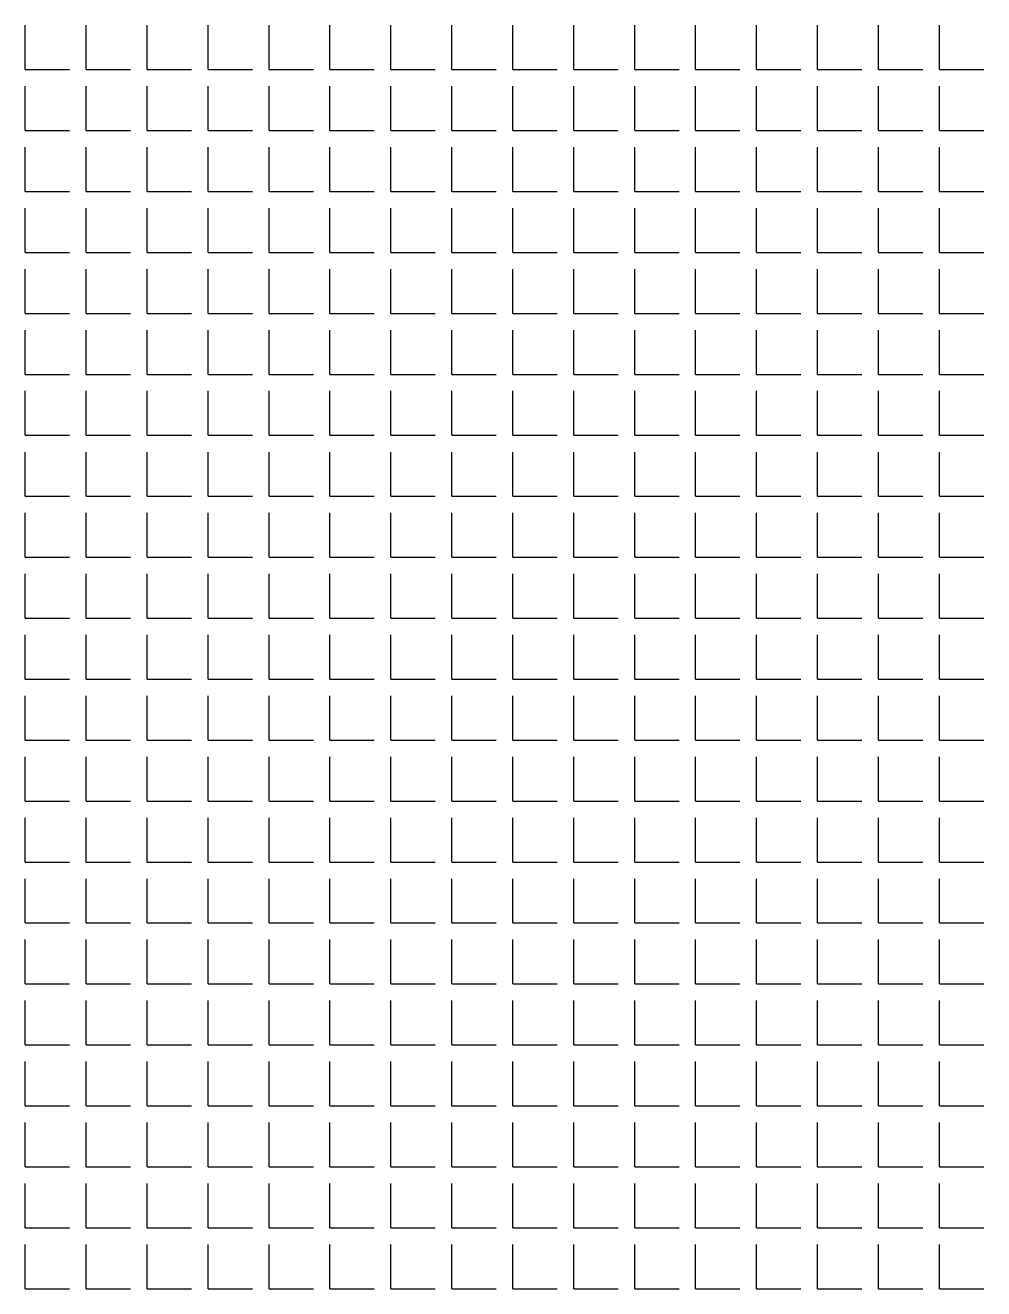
# Model space of a CAD drawing. Header units: millimetres. Extents: x -2063041 to -1932644, y 197605868 to 197643080.
# Drawn here: x -2047647.2 to -2047565.2, y 197627154.7 to 197627262.8 of the extents above; entities that cross this region are included whole.
import ezdxf

# ---------------------------------------------------------------- set-up
doc = ezdxf.new("R2010")
doc.units = ezdxf.units.MM
doc.layers.add('СКУД', color=7, linetype='Continuous')

msp = doc.modelspace()

# ---------------------------------------------------------------- linework, layer by layer
at = {"layer": 'СКУД', "color": 18, "true_color": 0x000000}
for p, q in [((-2047647.18, 197627258.99), (-2047647.18, 197627262.78)), ((-2047641.97, 197627258.99), (-2047641.97, 197627262.78)), ((-2047636.76, 197627258.99), (-2047636.76, 197627262.78)), ((-2047631.54, 197627258.99), (-2047631.54, 197627262.78)), ((-2047626.33, 197627258.99), (-2047626.33, 197627262.78)), ((-2047621.12, 197627258.99), (-2047621.12, 197627262.78)), ((-2047615.9, 197627258.99), (-2047615.9, 197627262.78)), ((-2047610.69, 197627258.99), (-2047610.69, 197627262.78)), ((-2047605.48, 197627258.99), (-2047605.48, 197627262.78)), ((-2047600.26, 197627258.99), (-2047600.26, 197627262.78)), ((-2047595.05, 197627258.99), (-2047595.05, 197627262.78)), ((-2047589.84, 197627258.99), (-2047589.84, 197627262.78)), ((-2047584.62, 197627258.99), (-2047584.62, 197627262.78)), ((-2047579.41, 197627258.99), (-2047579.41, 197627262.78)), ((-2047574.2, 197627258.99), (-2047574.2, 197627262.78)), ((-2047568.98, 197627258.99), (-2047568.98, 197627262.78)), ((-2047647.18, 197627258.99), (-2047643.39, 197627258.99)), ((-2047641.97, 197627258.99), (-2047638.18, 197627258.99)), ((-2047636.76, 197627258.99), (-2047632.97, 197627258.99)), ((-2047631.54, 197627258.99), (-2047627.75, 197627258.99)), ((-2047626.33, 197627258.99), (-2047622.54, 197627258.99)), ((-2047621.12, 197627258.99), (-2047617.33, 197627258.99)), ((-2047615.9, 197627258.99), (-2047612.11, 197627258.99)), ((-2047610.69, 197627258.99), (-2047606.9, 197627258.99)), ((-2047605.48, 197627258.99), (-2047601.69, 197627258.99)), ((-2047600.26, 197627258.99), (-2047596.47, 197627258.99)), ((-2047595.05, 197627258.99), (-2047591.26, 197627258.99)), ((-2047589.84, 197627258.99), (-2047586.05, 197627258.99)), ((-2047584.62, 197627258.99), (-2047580.83, 197627258.99)), ((-2047579.41, 197627258.99), (-2047575.62, 197627258.99)), ((-2047574.2, 197627258.99), (-2047570.41, 197627258.99)), ((-2047568.98, 197627258.99), (-2047565.19, 197627258.99)), ((-2047647.18, 197627253.77), (-2047647.18, 197627257.56)), ((-2047641.97, 197627253.77), (-2047641.97, 197627257.56)), ((-2047636.76, 197627253.77), (-2047636.76, 197627257.56)), ((-2047631.54, 197627253.77), (-2047631.54, 197627257.56)), ((-2047626.33, 197627253.77), (-2047626.33, 197627257.56)), ((-2047621.12, 197627253.77), (-2047621.12, 197627257.56)), ((-2047615.9, 197627253.77), (-2047615.9, 197627257.56)), ((-2047610.69, 197627253.77), (-2047610.69, 197627257.56)), ((-2047605.48, 197627253.77), (-2047605.48, 197627257.56)), ((-2047600.26, 197627253.77), (-2047600.26, 197627257.56)), ((-2047595.05, 197627253.77), (-2047595.05, 197627257.56)), ((-2047589.84, 197627253.77), (-2047589.84, 197627257.56)), ((-2047584.62, 197627253.77), (-2047584.62, 197627257.56)), ((-2047579.41, 197627253.77), (-2047579.41, 197627257.56)), ((-2047574.2, 197627253.77), (-2047574.2, 197627257.56)), ((-2047568.98, 197627253.77), (-2047568.98, 197627257.56)), ((-2047647.18, 197627253.77), (-2047643.39, 197627253.77)), ((-2047641.97, 197627253.77), (-2047638.18, 197627253.77)), ((-2047636.76, 197627253.77), (-2047632.97, 197627253.77)), ((-2047631.54, 197627253.77), (-2047627.75, 197627253.77)), ((-2047626.33, 197627253.77), (-2047622.54, 197627253.77)), ((-2047621.12, 197627253.77), (-2047617.33, 197627253.77)), ((-2047615.9, 197627253.77), (-2047612.11, 197627253.77)), ((-2047610.69, 197627253.77), (-2047606.9, 197627253.77)), ((-2047605.48, 197627253.77), (-2047601.69, 197627253.77)), ((-2047600.26, 197627253.77), (-2047596.47, 197627253.77)), ((-2047595.05, 197627253.77), (-2047591.26, 197627253.77)), ((-2047589.84, 197627253.77), (-2047586.05, 197627253.77)), ((-2047584.62, 197627253.77), (-2047580.83, 197627253.77)), ((-2047579.41, 197627253.77), (-2047575.62, 197627253.77)), ((-2047574.2, 197627253.77), (-2047570.41, 197627253.77)), ((-2047568.98, 197627253.77), (-2047565.19, 197627253.77)), ((-2047647.18, 197627248.56), (-2047647.18, 197627252.35)), ((-2047641.97, 197627248.56), (-2047641.97, 197627252.35)), ((-2047636.76, 197627248.56), (-2047636.76, 197627252.35)), ((-2047631.54, 197627248.56), (-2047631.54, 197627252.35)), ((-2047626.33, 197627248.56), (-2047626.33, 197627252.35)), ((-2047621.12, 197627248.56), (-2047621.12, 197627252.35)), ((-2047615.9, 197627248.56), (-2047615.9, 197627252.35)), ((-2047610.69, 197627248.56), (-2047610.69, 197627252.35)), ((-2047605.48, 197627248.56), (-2047605.48, 197627252.35)), ((-2047600.26, 197627248.56), (-2047600.26, 197627252.35)), ((-2047595.05, 197627248.56), (-2047595.05, 197627252.35)), ((-2047589.84, 197627248.56), (-2047589.84, 197627252.35)), ((-2047584.62, 197627248.56), (-2047584.62, 197627252.35)), ((-2047579.41, 197627248.56), (-2047579.41, 197627252.35)), ((-2047574.2, 197627248.56), (-2047574.2, 197627252.35)), ((-2047568.98, 197627248.56), (-2047568.98, 197627252.35)), ((-2047647.18, 197627248.56), (-2047643.39, 197627248.56)), ((-2047641.97, 197627248.56), (-2047638.18, 197627248.56)), ((-2047636.76, 197627248.56), (-2047632.97, 197627248.56)), ((-2047631.54, 197627248.56), (-2047627.75, 197627248.56)), ((-2047626.33, 197627248.56), (-2047622.54, 197627248.56)), ((-2047621.12, 197627248.56), (-2047617.33, 197627248.56)), ((-2047615.9, 197627248.56), (-2047612.11, 197627248.56)), ((-2047610.69, 197627248.56), (-2047606.9, 197627248.56)), ((-2047605.48, 197627248.56), (-2047601.69, 197627248.56)), ((-2047600.26, 197627248.56), (-2047596.47, 197627248.56)), ((-2047595.05, 197627248.56), (-2047591.26, 197627248.56)), ((-2047589.84, 197627248.56), (-2047586.05, 197627248.56)), ((-2047584.62, 197627248.56), (-2047580.83, 197627248.56)), ((-2047579.41, 197627248.56), (-2047575.62, 197627248.56)), ((-2047574.2, 197627248.56), (-2047570.41, 197627248.56)), ((-2047568.98, 197627248.56), (-2047565.19, 197627248.56)), ((-2047647.18, 197627243.35), (-2047647.18, 197627247.14)), ((-2047641.97, 197627243.35), (-2047641.97, 197627247.14)), ((-2047636.76, 197627243.35), (-2047636.76, 197627247.14)), ((-2047631.54, 197627243.35), (-2047631.54, 197627247.14)), ((-2047626.33, 197627243.35), (-2047626.33, 197627247.14)), ((-2047621.12, 197627243.35), (-2047621.12, 197627247.14)), ((-2047615.9, 197627243.35), (-2047615.9, 197627247.14)), ((-2047610.69, 197627243.35), (-2047610.69, 197627247.14)), ((-2047605.48, 197627243.35), (-2047605.48, 197627247.14)), ((-2047600.26, 197627243.35), (-2047600.26, 197627247.14)), ((-2047595.05, 197627243.35), (-2047595.05, 197627247.14)), ((-2047589.84, 197627243.35), (-2047589.84, 197627247.14)), ((-2047584.62, 197627243.35), (-2047584.62, 197627247.14)), ((-2047579.41, 197627243.35), (-2047579.41, 197627247.14)), ((-2047574.2, 197627243.35), (-2047574.2, 197627247.14)), ((-2047568.98, 197627243.35), (-2047568.98, 197627247.14)), ((-2047647.18, 197627243.35), (-2047643.39, 197627243.35)), ((-2047641.97, 197627243.35), (-2047638.18, 197627243.35)), ((-2047636.76, 197627243.35), (-2047632.97, 197627243.35)), ((-2047631.54, 197627243.35), (-2047627.75, 197627243.35)), ((-2047626.33, 197627243.35), (-2047622.54, 197627243.35)), ((-2047621.12, 197627243.35), (-2047617.33, 197627243.35)), ((-2047615.9, 197627243.35), (-2047612.11, 197627243.35)), ((-2047610.69, 197627243.35), (-2047606.9, 197627243.35)), ((-2047605.48, 197627243.35), (-2047601.69, 197627243.35)), ((-2047600.26, 197627243.35), (-2047596.47, 197627243.35)), ((-2047595.05, 197627243.35), (-2047591.26, 197627243.35)), ((-2047589.84, 197627243.35), (-2047586.05, 197627243.35)), ((-2047584.62, 197627243.35), (-2047580.83, 197627243.35)), ((-2047579.41, 197627243.35), (-2047575.62, 197627243.35)), ((-2047574.2, 197627243.35), (-2047570.41, 197627243.35)), ((-2047568.98, 197627243.35), (-2047565.19, 197627243.35)), ((-2047647.18, 197627238.13), (-2047647.18, 197627241.92)), ((-2047641.97, 197627238.13), (-2047641.97, 197627241.92)), ((-2047636.76, 197627238.13), (-2047636.76, 197627241.92)), ((-2047631.54, 197627238.13), (-2047631.54, 197627241.92)), ((-2047626.33, 197627238.13), (-2047626.33, 197627241.92)), ((-2047621.12, 197627238.13), (-2047621.12, 197627241.92)), ((-2047615.9, 197627238.13), (-2047615.9, 197627241.92)), ((-2047610.69, 197627238.13), (-2047610.69, 197627241.92)), ((-2047605.48, 197627238.13), (-2047605.48, 197627241.92)), ((-2047600.26, 197627238.13), (-2047600.26, 197627241.92)), ((-2047595.05, 197627238.13), (-2047595.05, 197627241.92)), ((-2047589.84, 197627238.13), (-2047589.84, 197627241.92)), ((-2047584.62, 197627238.13), (-2047584.62, 197627241.92)), ((-2047579.41, 197627238.13), (-2047579.41, 197627241.92)), ((-2047574.2, 197627238.13), (-2047574.2, 197627241.92)), ((-2047568.98, 197627238.13), (-2047568.98, 197627241.92)), ((-2047647.18, 197627238.13), (-2047643.39, 197627238.13)), ((-2047641.97, 197627238.13), (-2047638.18, 197627238.13)), ((-2047636.76, 197627238.13), (-2047632.97, 197627238.13)), ((-2047631.54, 197627238.13), (-2047627.75, 197627238.13)), ((-2047626.33, 197627238.13), (-2047622.54, 197627238.13)), ((-2047621.12, 197627238.13), (-2047617.33, 197627238.13)), ((-2047615.9, 197627238.13), (-2047612.11, 197627238.13)), ((-2047610.69, 197627238.13), (-2047606.9, 197627238.13)), ((-2047605.48, 197627238.13), (-2047601.69, 197627238.13)), ((-2047600.26, 197627238.13), (-2047596.47, 197627238.13)), ((-2047595.05, 197627238.13), (-2047591.26, 197627238.13)), ((-2047589.84, 197627238.13), (-2047586.05, 197627238.13)), ((-2047584.62, 197627238.13), (-2047580.83, 197627238.13)), ((-2047579.41, 197627238.13), (-2047575.62, 197627238.13)), ((-2047574.2, 197627238.13), (-2047570.41, 197627238.13)), ((-2047568.98, 197627238.13), (-2047565.19, 197627238.13)), ((-2047647.18, 197627232.92), (-2047647.18, 197627236.71)), ((-2047641.97, 197627232.92), (-2047641.97, 197627236.71)), ((-2047636.76, 197627232.92), (-2047636.76, 197627236.71)), ((-2047631.54, 197627232.92), (-2047631.54, 197627236.71)), ((-2047626.33, 197627232.92), (-2047626.33, 197627236.71)), ((-2047621.12, 197627232.92), (-2047621.12, 197627236.71)), ((-2047615.9, 197627232.92), (-2047615.9, 197627236.71)), ((-2047610.69, 197627232.92), (-2047610.69, 197627236.71)), ((-2047605.48, 197627232.92), (-2047605.48, 197627236.71)), ((-2047600.26, 197627232.92), (-2047600.26, 197627236.71)), ((-2047595.05, 197627232.92), (-2047595.05, 197627236.71)), ((-2047589.84, 197627232.92), (-2047589.84, 197627236.71)), ((-2047584.62, 197627232.92), (-2047584.62, 197627236.71)), ((-2047579.41, 197627232.92), (-2047579.41, 197627236.71)), ((-2047574.2, 197627232.92), (-2047574.2, 197627236.71)), ((-2047568.98, 197627232.92), (-2047568.98, 197627236.71)), ((-2047647.18, 197627232.92), (-2047643.39, 197627232.92)), ((-2047641.97, 197627232.92), (-2047638.18, 197627232.92)), ((-2047636.76, 197627232.92), (-2047632.97, 197627232.92)), ((-2047631.54, 197627232.92), (-2047627.75, 197627232.92)), ((-2047626.33, 197627232.92), (-2047622.54, 197627232.92)), ((-2047621.12, 197627232.92), (-2047617.33, 197627232.92)), ((-2047615.9, 197627232.92), (-2047612.11, 197627232.92)), ((-2047610.69, 197627232.92), (-2047606.9, 197627232.92)), ((-2047605.48, 197627232.92), (-2047601.69, 197627232.92)), ((-2047600.26, 197627232.92), (-2047596.47, 197627232.92)), ((-2047595.05, 197627232.92), (-2047591.26, 197627232.92)), ((-2047589.84, 197627232.92), (-2047586.05, 197627232.92)), ((-2047584.62, 197627232.92), (-2047580.83, 197627232.92)), ((-2047579.41, 197627232.92), (-2047575.62, 197627232.92)), ((-2047574.2, 197627232.92), (-2047570.41, 197627232.92)), ((-2047568.98, 197627232.92), (-2047565.19, 197627232.92)), ((-2047647.18, 197627227.71), (-2047647.18, 197627231.5)), ((-2047641.97, 197627227.71), (-2047641.97, 197627231.5)), ((-2047636.76, 197627227.71), (-2047636.76, 197627231.5)), ((-2047631.54, 197627227.71), (-2047631.54, 197627231.5)), ((-2047626.33, 197627227.71), (-2047626.33, 197627231.5)), ((-2047621.12, 197627227.71), (-2047621.12, 197627231.5)), ((-2047615.9, 197627227.71), (-2047615.9, 197627231.5)), ((-2047610.69, 197627227.71), (-2047610.69, 197627231.5)), ((-2047605.48, 197627227.71), (-2047605.48, 197627231.5)), ((-2047600.26, 197627227.71), (-2047600.26, 197627231.5)), ((-2047595.05, 197627227.71), (-2047595.05, 197627231.5)), ((-2047589.84, 197627227.71), (-2047589.84, 197627231.5)), ((-2047584.62, 197627227.71), (-2047584.62, 197627231.5)), ((-2047579.41, 197627227.71), (-2047579.41, 197627231.5)), ((-2047574.2, 197627227.71), (-2047574.2, 197627231.5)), ((-2047568.98, 197627227.71), (-2047568.98, 197627231.5)), ((-2047647.18, 197627227.71), (-2047643.39, 197627227.71)), ((-2047641.97, 197627227.71), (-2047638.18, 197627227.71)), ((-2047636.76, 197627227.71), (-2047632.97, 197627227.71)), ((-2047631.54, 197627227.71), (-2047627.75, 197627227.71)), ((-2047626.33, 197627227.71), (-2047622.54, 197627227.71)), ((-2047621.12, 197627227.71), (-2047617.33, 197627227.71)), ((-2047615.9, 197627227.71), (-2047612.11, 197627227.71)), ((-2047610.69, 197627227.71), (-2047606.9, 197627227.71)), ((-2047605.48, 197627227.71), (-2047601.69, 197627227.71)), ((-2047600.26, 197627227.71), (-2047596.47, 197627227.71)), ((-2047595.05, 197627227.71), (-2047591.26, 197627227.71)), ((-2047589.84, 197627227.71), (-2047586.05, 197627227.71)), ((-2047584.62, 197627227.71), (-2047580.83, 197627227.71)), ((-2047579.41, 197627227.71), (-2047575.62, 197627227.71)), ((-2047574.2, 197627227.71), (-2047570.41, 197627227.71)), ((-2047568.98, 197627227.71), (-2047565.19, 197627227.71)), ((-2047647.18, 197627222.49), (-2047647.18, 197627226.28)), ((-2047641.97, 197627222.49), (-2047641.97, 197627226.28)), ((-2047636.76, 197627222.49), (-2047636.76, 197627226.28)), ((-2047631.54, 197627222.49), (-2047631.54, 197627226.28)), ((-2047626.33, 197627222.49), (-2047626.33, 197627226.28)), ((-2047621.12, 197627222.49), (-2047621.12, 197627226.28)), ((-2047615.9, 197627222.49), (-2047615.9, 197627226.28)), ((-2047610.69, 197627222.49), (-2047610.69, 197627226.28)), ((-2047605.48, 197627222.49), (-2047605.48, 197627226.28)), ((-2047600.26, 197627222.49), (-2047600.26, 197627226.28)), ((-2047595.05, 197627222.49), (-2047595.05, 197627226.28)), ((-2047589.84, 197627222.49), (-2047589.84, 197627226.28)), ((-2047584.62, 197627222.49), (-2047584.62, 197627226.28)), ((-2047579.41, 197627222.49), (-2047579.41, 197627226.28)), ((-2047574.2, 197627222.49), (-2047574.2, 197627226.28)), ((-2047568.98, 197627222.49), (-2047568.98, 197627226.28)), ((-2047647.18, 197627222.49), (-2047643.39, 197627222.49)), ((-2047641.97, 197627222.49), (-2047638.18, 197627222.49)), ((-2047636.76, 197627222.49), (-2047632.97, 197627222.49)), ((-2047631.54, 197627222.49), (-2047627.75, 197627222.49)), ((-2047626.33, 197627222.49), (-2047622.54, 197627222.49)), ((-2047621.12, 197627222.49), (-2047617.33, 197627222.49)), ((-2047615.9, 197627222.49), (-2047612.11, 197627222.49)), ((-2047610.69, 197627222.49), (-2047606.9, 197627222.49)), ((-2047605.48, 197627222.49), (-2047601.69, 197627222.49)), ((-2047600.26, 197627222.49), (-2047596.47, 197627222.49)), ((-2047595.05, 197627222.49), (-2047591.26, 197627222.49)), ((-2047589.84, 197627222.49), (-2047586.05, 197627222.49)), ((-2047584.62, 197627222.49), (-2047580.83, 197627222.49)), ((-2047579.41, 197627222.49), (-2047575.62, 197627222.49)), ((-2047574.2, 197627222.49), (-2047570.41, 197627222.49)), ((-2047568.98, 197627222.49), (-2047565.19, 197627222.49)), ((-2047647.18, 197627217.28), (-2047647.18, 197627221.07)), ((-2047641.97, 197627217.28), (-2047641.97, 197627221.07)), ((-2047636.76, 197627217.28), (-2047636.76, 197627221.07)), ((-2047631.54, 197627217.28), (-2047631.54, 197627221.07)), ((-2047626.33, 197627217.28), (-2047626.33, 197627221.07)), ((-2047621.12, 197627217.28), (-2047621.12, 197627221.07)), ((-2047615.9, 197627217.28), (-2047615.9, 197627221.07)), ((-2047610.69, 197627217.28), (-2047610.69, 197627221.07)), ((-2047605.48, 197627217.28), (-2047605.48, 197627221.07)), ((-2047600.26, 197627217.28), (-2047600.26, 197627221.07)), ((-2047595.05, 197627217.28), (-2047595.05, 197627221.07)), ((-2047589.84, 197627217.28), (-2047589.84, 197627221.07)), ((-2047584.62, 197627217.28), (-2047584.62, 197627221.07)), ((-2047579.41, 197627217.28), (-2047579.41, 197627221.07)), ((-2047574.2, 197627217.28), (-2047574.2, 197627221.07)), ((-2047568.98, 197627217.28), (-2047568.98, 197627221.07)), ((-2047647.18, 197627217.28), (-2047643.39, 197627217.28)), ((-2047641.97, 197627217.28), (-2047638.18, 197627217.28)), ((-2047636.76, 197627217.28), (-2047632.97, 197627217.28)), ((-2047631.54, 197627217.28), (-2047627.75, 197627217.28)), ((-2047626.33, 197627217.28), (-2047622.54, 197627217.28)), ((-2047621.12, 197627217.28), (-2047617.33, 197627217.28)), ((-2047615.9, 197627217.28), (-2047612.11, 197627217.28)), ((-2047610.69, 197627217.28), (-2047606.9, 197627217.28)), ((-2047605.48, 197627217.28), (-2047601.69, 197627217.28)), ((-2047600.26, 197627217.28), (-2047596.47, 197627217.28)), ((-2047595.05, 197627217.28), (-2047591.26, 197627217.28)), ((-2047589.84, 197627217.28), (-2047586.05, 197627217.28)), ((-2047584.62, 197627217.28), (-2047580.83, 197627217.28)), ((-2047579.41, 197627217.28), (-2047575.62, 197627217.28)), ((-2047574.2, 197627217.28), (-2047570.41, 197627217.28)), ((-2047568.98, 197627217.28), (-2047565.19, 197627217.28)), ((-2047647.18, 197627212.07), (-2047647.18, 197627215.86)), ((-2047641.97, 197627212.07), (-2047641.97, 197627215.86)), ((-2047636.76, 197627212.07), (-2047636.76, 197627215.86)), ((-2047631.54, 197627212.07), (-2047631.54, 197627215.86)), ((-2047626.33, 197627212.07), (-2047626.33, 197627215.86)), ((-2047621.12, 197627212.07), (-2047621.12, 197627215.86)), ((-2047615.9, 197627212.07), (-2047615.9, 197627215.86)), ((-2047610.69, 197627212.07), (-2047610.69, 197627215.86)), ((-2047605.48, 197627212.07), (-2047605.48, 197627215.86)), ((-2047600.26, 197627212.07), (-2047600.26, 197627215.86)), ((-2047595.05, 197627212.07), (-2047595.05, 197627215.86)), ((-2047589.84, 197627212.07), (-2047589.84, 197627215.86)), ((-2047584.62, 197627212.07), (-2047584.62, 197627215.86)), ((-2047579.41, 197627212.07), (-2047579.41, 197627215.86)), ((-2047574.2, 197627212.07), (-2047574.2, 197627215.86)), ((-2047568.98, 197627212.07), (-2047568.98, 197627215.86)), ((-2047647.18, 197627212.07), (-2047643.39, 197627212.07)), ((-2047641.97, 197627212.07), (-2047638.18, 197627212.07)), ((-2047636.76, 197627212.07), (-2047632.97, 197627212.07)), ((-2047631.54, 197627212.07), (-2047627.75, 197627212.07)), ((-2047626.33, 197627212.07), (-2047622.54, 197627212.07)), ((-2047621.12, 197627212.07), (-2047617.33, 197627212.07)), ((-2047615.9, 197627212.07), (-2047612.11, 197627212.07)), ((-2047610.69, 197627212.07), (-2047606.9, 197627212.07)), ((-2047605.48, 197627212.07), (-2047601.69, 197627212.07)), ((-2047600.26, 197627212.07), (-2047596.47, 197627212.07)), ((-2047595.05, 197627212.07), (-2047591.26, 197627212.07)), ((-2047589.84, 197627212.07), (-2047586.05, 197627212.07)), ((-2047584.62, 197627212.07), (-2047580.83, 197627212.07)), ((-2047579.41, 197627212.07), (-2047575.62, 197627212.07)), ((-2047574.2, 197627212.07), (-2047570.41, 197627212.07)), ((-2047568.98, 197627212.07), (-2047565.19, 197627212.07)), ((-2047647.18, 197627206.85), (-2047647.18, 197627210.64)), ((-2047641.97, 197627206.85), (-2047641.97, 197627210.64)), ((-2047636.76, 197627206.85), (-2047636.76, 197627210.64)), ((-2047631.54, 197627206.85), (-2047631.54, 197627210.64)), ((-2047626.33, 197627206.85), (-2047626.33, 197627210.64)), ((-2047621.12, 197627206.85), (-2047621.12, 197627210.64)), ((-2047615.9, 197627206.85), (-2047615.9, 197627210.64)), ((-2047610.69, 197627206.85), (-2047610.69, 197627210.64)), ((-2047605.48, 197627206.85), (-2047605.48, 197627210.64)), ((-2047600.26, 197627206.85), (-2047600.26, 197627210.64)), ((-2047595.05, 197627206.85), (-2047595.05, 197627210.64)), ((-2047589.84, 197627206.85), (-2047589.84, 197627210.64)), ((-2047584.62, 197627206.85), (-2047584.62, 197627210.64)), ((-2047579.41, 197627206.85), (-2047579.41, 197627210.64)), ((-2047574.2, 197627206.85), (-2047574.2, 197627210.64)), ((-2047568.98, 197627206.85), (-2047568.98, 197627210.64)), ((-2047647.18, 197627206.85), (-2047643.39, 197627206.85)), ((-2047641.97, 197627206.85), (-2047638.18, 197627206.85)), ((-2047636.76, 197627206.85), (-2047632.97, 197627206.85)), ((-2047631.54, 197627206.85), (-2047627.75, 197627206.85)), ((-2047626.33, 197627206.85), (-2047622.54, 197627206.85)), ((-2047621.12, 197627206.85), (-2047617.33, 197627206.85)), ((-2047615.9, 197627206.85), (-2047612.11, 197627206.85)), ((-2047610.69, 197627206.85), (-2047606.9, 197627206.85)), ((-2047605.48, 197627206.85), (-2047601.69, 197627206.85)), ((-2047600.26, 197627206.85), (-2047596.47, 197627206.85)), ((-2047595.05, 197627206.85), (-2047591.26, 197627206.85)), ((-2047589.84, 197627206.85), (-2047586.05, 197627206.85)), ((-2047584.62, 197627206.85), (-2047580.83, 197627206.85)), ((-2047579.41, 197627206.85), (-2047575.62, 197627206.85)), ((-2047574.2, 197627206.85), (-2047570.41, 197627206.85)), ((-2047568.98, 197627206.85), (-2047565.19, 197627206.85)), ((-2047647.18, 197627201.64), (-2047647.18, 197627205.43)), ((-2047641.97, 197627201.64), (-2047641.97, 197627205.43)), ((-2047636.76, 197627201.64), (-2047636.76, 197627205.43)), ((-2047631.54, 197627201.64), (-2047631.54, 197627205.43)), ((-2047626.33, 197627201.64), (-2047626.33, 197627205.43)), ((-2047621.12, 197627201.64), (-2047621.12, 197627205.43)), ((-2047615.9, 197627201.64), (-2047615.9, 197627205.43)), ((-2047610.69, 197627201.64), (-2047610.69, 197627205.43)), ((-2047605.48, 197627201.64), (-2047605.48, 197627205.43)), ((-2047600.26, 197627201.64), (-2047600.26, 197627205.43)), ((-2047595.05, 197627201.64), (-2047595.05, 197627205.43)), ((-2047589.84, 197627201.64), (-2047589.84, 197627205.43)), ((-2047584.62, 197627201.64), (-2047584.62, 197627205.43)), ((-2047579.41, 197627201.64), (-2047579.41, 197627205.43)), ((-2047574.2, 197627201.64), (-2047574.2, 197627205.43)), ((-2047568.98, 197627201.64), (-2047568.98, 197627205.43)), ((-2047647.18, 197627201.64), (-2047643.39, 197627201.64)), ((-2047641.97, 197627201.64), (-2047638.18, 197627201.64)), ((-2047636.76, 197627201.64), (-2047632.97, 197627201.64)), ((-2047631.54, 197627201.64), (-2047627.75, 197627201.64)), ((-2047626.33, 197627201.64), (-2047622.54, 197627201.64)), ((-2047621.12, 197627201.64), (-2047617.33, 197627201.64)), ((-2047615.9, 197627201.64), (-2047612.11, 197627201.64)), ((-2047610.69, 197627201.64), (-2047606.9, 197627201.64)), ((-2047605.48, 197627201.64), (-2047601.69, 197627201.64)), ((-2047600.26, 197627201.64), (-2047596.47, 197627201.64)), ((-2047595.05, 197627201.64), (-2047591.26, 197627201.64)), ((-2047589.84, 197627201.64), (-2047586.05, 197627201.64)), ((-2047584.62, 197627201.64), (-2047580.83, 197627201.64)), ((-2047579.41, 197627201.64), (-2047575.62, 197627201.64)), ((-2047574.2, 197627201.64), (-2047570.41, 197627201.64)), ((-2047568.98, 197627201.64), (-2047565.19, 197627201.64)), ((-2047647.18, 197627196.43), (-2047647.18, 197627200.22)), ((-2047641.97, 197627196.43), (-2047641.97, 197627200.22)), ((-2047636.76, 197627196.43), (-2047636.76, 197627200.22)), ((-2047631.54, 197627196.43), (-2047631.54, 197627200.22)), ((-2047626.33, 197627196.43), (-2047626.33, 197627200.22)), ((-2047621.12, 197627196.43), (-2047621.12, 197627200.22)), ((-2047615.9, 197627196.43), (-2047615.9, 197627200.22)), ((-2047610.69, 197627196.43), (-2047610.69, 197627200.22)), ((-2047605.48, 197627196.43), (-2047605.48, 197627200.22)), ((-2047600.26, 197627196.43), (-2047600.26, 197627200.22)), ((-2047595.05, 197627196.43), (-2047595.05, 197627200.22)), ((-2047589.84, 197627196.43), (-2047589.84, 197627200.22)), ((-2047584.62, 197627196.43), (-2047584.62, 197627200.22)), ((-2047579.41, 197627196.43), (-2047579.41, 197627200.22)), ((-2047574.2, 197627196.43), (-2047574.2, 197627200.22)), ((-2047568.98, 197627196.43), (-2047568.98, 197627200.22)), ((-2047647.18, 197627196.43), (-2047643.39, 197627196.43)), ((-2047641.97, 197627196.43), (-2047638.18, 197627196.43)), ((-2047636.76, 197627196.43), (-2047632.97, 197627196.43)), ((-2047631.54, 197627196.43), (-2047627.75, 197627196.43)), ((-2047626.33, 197627196.43), (-2047622.54, 197627196.43)), ((-2047621.12, 197627196.43), (-2047617.33, 197627196.43)), ((-2047615.9, 197627196.43), (-2047612.11, 197627196.43)), ((-2047610.69, 197627196.43), (-2047606.9, 197627196.43)), ((-2047605.48, 197627196.43), (-2047601.69, 197627196.43)), ((-2047600.26, 197627196.43), (-2047596.47, 197627196.43)), ((-2047595.05, 197627196.43), (-2047591.26, 197627196.43)), ((-2047589.84, 197627196.43), (-2047586.05, 197627196.43)), ((-2047584.62, 197627196.43), (-2047580.83, 197627196.43)), ((-2047579.41, 197627196.43), (-2047575.62, 197627196.43)), ((-2047574.2, 197627196.43), (-2047570.41, 197627196.43)), ((-2047568.98, 197627196.43), (-2047565.19, 197627196.43)), ((-2047647.18, 197627191.21), (-2047647.18, 197627195)), ((-2047641.97, 197627191.21), (-2047641.97, 197627195)), ((-2047636.76, 197627191.21), (-2047636.76, 197627195)), ((-2047631.54, 197627191.21), (-2047631.54, 197627195)), ((-2047626.33, 197627191.21), (-2047626.33, 197627195)), ((-2047621.12, 197627191.21), (-2047621.12, 197627195)), ((-2047615.9, 197627191.21), (-2047615.9, 197627195)), ((-2047610.69, 197627191.21), (-2047610.69, 197627195)), ((-2047605.48, 197627191.21), (-2047605.48, 197627195)), ((-2047600.26, 197627191.21), (-2047600.26, 197627195)), ((-2047595.05, 197627191.21), (-2047595.05, 197627195)), ((-2047589.84, 197627191.21), (-2047589.84, 197627195)), ((-2047584.62, 197627191.21), (-2047584.62, 197627195)), ((-2047579.41, 197627191.21), (-2047579.41, 197627195)), ((-2047574.2, 197627191.21), (-2047574.2, 197627195)), ((-2047568.98, 197627191.21), (-2047568.98, 197627195)), ((-2047647.18, 197627191.21), (-2047643.39, 197627191.21)), ((-2047641.97, 197627191.21), (-2047638.18, 197627191.21)), ((-2047636.76, 197627191.21), (-2047632.97, 197627191.21)), ((-2047631.54, 197627191.21), (-2047627.75, 197627191.21)), ((-2047626.33, 197627191.21), (-2047622.54, 197627191.21)), ((-2047621.12, 197627191.21), (-2047617.33, 197627191.21)), ((-2047615.9, 197627191.21), (-2047612.11, 197627191.21)), ((-2047610.69, 197627191.21), (-2047606.9, 197627191.21)), ((-2047605.48, 197627191.21), (-2047601.69, 197627191.21)), ((-2047600.26, 197627191.21), (-2047596.47, 197627191.21)), ((-2047595.05, 197627191.21), (-2047591.26, 197627191.21)), ((-2047589.84, 197627191.21), (-2047586.05, 197627191.21)), ((-2047584.62, 197627191.21), (-2047580.83, 197627191.21)), ((-2047579.41, 197627191.21), (-2047575.62, 197627191.21)), ((-2047574.2, 197627191.21), (-2047570.41, 197627191.21)), ((-2047568.98, 197627191.21), (-2047565.19, 197627191.21)), ((-2047647.18, 197627186), (-2047647.18, 197627189.79)), ((-2047641.97, 197627186), (-2047641.97, 197627189.79)), ((-2047636.76, 197627186), (-2047636.76, 197627189.79)), ((-2047631.54, 197627186), (-2047631.54, 197627189.79)), ((-2047626.33, 197627186), (-2047626.33, 197627189.79)), ((-2047621.12, 197627186), (-2047621.12, 197627189.79)), ((-2047615.9, 197627186), (-2047615.9, 197627189.79)), ((-2047610.69, 197627186), (-2047610.69, 197627189.79)), ((-2047605.48, 197627186), (-2047605.48, 197627189.79)), ((-2047600.26, 197627186), (-2047600.26, 197627189.79)), ((-2047595.05, 197627186), (-2047595.05, 197627189.79)), ((-2047589.84, 197627186), (-2047589.84, 197627189.79)), ((-2047584.62, 197627186), (-2047584.62, 197627189.79)), ((-2047579.41, 197627186), (-2047579.41, 197627189.79)), ((-2047574.2, 197627186), (-2047574.2, 197627189.79)), ((-2047568.98, 197627186), (-2047568.98, 197627189.79)), ((-2047647.18, 197627186), (-2047643.39, 197627186)), ((-2047641.97, 197627186), (-2047638.18, 197627186)), ((-2047636.76, 197627186), (-2047632.97, 197627186)), ((-2047631.54, 197627186), (-2047627.75, 197627186)), ((-2047626.33, 197627186), (-2047622.54, 197627186)), ((-2047621.12, 197627186), (-2047617.33, 197627186)), ((-2047615.9, 197627186), (-2047612.11, 197627186)), ((-2047610.69, 197627186), (-2047606.9, 197627186)), ((-2047605.48, 197627186), (-2047601.69, 197627186)), ((-2047600.26, 197627186), (-2047596.47, 197627186)), ((-2047595.05, 197627186), (-2047591.26, 197627186)), ((-2047589.84, 197627186), (-2047586.05, 197627186)), ((-2047584.62, 197627186), (-2047580.83, 197627186)), ((-2047579.41, 197627186), (-2047575.62, 197627186)), ((-2047574.2, 197627186), (-2047570.41, 197627186)), ((-2047568.98, 197627186), (-2047565.19, 197627186)), ((-2047647.18, 197627180.79), (-2047647.18, 197627184.58)), ((-2047641.97, 197627180.79), (-2047641.97, 197627184.58)), ((-2047636.76, 197627180.79), (-2047636.76, 197627184.58)), ((-2047631.54, 197627180.79), (-2047631.54, 197627184.58)), ((-2047626.33, 197627180.79), (-2047626.33, 197627184.58)), ((-2047621.12, 197627180.79), (-2047621.12, 197627184.58)), ((-2047615.9, 197627180.79), (-2047615.9, 197627184.58)), ((-2047610.69, 197627180.79), (-2047610.69, 197627184.58)), ((-2047605.48, 197627180.79), (-2047605.48, 197627184.58)), ((-2047600.26, 197627180.79), (-2047600.26, 197627184.58)), ((-2047595.05, 197627180.79), (-2047595.05, 197627184.58)), ((-2047589.84, 197627180.79), (-2047589.84, 197627184.58)), ((-2047584.62, 197627180.79), (-2047584.62, 197627184.58)), ((-2047579.41, 197627180.79), (-2047579.41, 197627184.58)), ((-2047574.2, 197627180.79), (-2047574.2, 197627184.58)), ((-2047568.98, 197627180.79), (-2047568.98, 197627184.58)), ((-2047647.18, 197627180.79), (-2047643.39, 197627180.79)), ((-2047641.97, 197627180.79), (-2047638.18, 197627180.79)), ((-2047636.76, 197627180.79), (-2047632.97, 197627180.79)), ((-2047631.54, 197627180.79), (-2047627.75, 197627180.79)), ((-2047626.33, 197627180.79), (-2047622.54, 197627180.79)), ((-2047621.12, 197627180.79), (-2047617.33, 197627180.79)), ((-2047615.9, 197627180.79), (-2047612.11, 197627180.79)), ((-2047610.69, 197627180.79), (-2047606.9, 197627180.79)), ((-2047605.48, 197627180.79), (-2047601.69, 197627180.79)), ((-2047600.26, 197627180.79), (-2047596.47, 197627180.79)), ((-2047595.05, 197627180.79), (-2047591.26, 197627180.79)), ((-2047589.84, 197627180.79), (-2047586.05, 197627180.79)), ((-2047584.62, 197627180.79), (-2047580.83, 197627180.79)), ((-2047579.41, 197627180.79), (-2047575.62, 197627180.79)), ((-2047574.2, 197627180.79), (-2047570.41, 197627180.79)), ((-2047568.98, 197627180.79), (-2047565.19, 197627180.79)), ((-2047647.18, 197627175.57), (-2047647.18, 197627179.36)), ((-2047641.97, 197627175.57), (-2047641.97, 197627179.36)), ((-2047636.76, 197627175.57), (-2047636.76, 197627179.36)), ((-2047631.54, 197627175.57), (-2047631.54, 197627179.36)), ((-2047626.33, 197627175.57), (-2047626.33, 197627179.36)), ((-2047621.12, 197627175.57), (-2047621.12, 197627179.36)), ((-2047615.9, 197627175.57), (-2047615.9, 197627179.36)), ((-2047610.69, 197627175.57), (-2047610.69, 197627179.36)), ((-2047605.48, 197627175.57), (-2047605.48, 197627179.36)), ((-2047600.26, 197627175.57), (-2047600.26, 197627179.36)), ((-2047595.05, 197627175.57), (-2047595.05, 197627179.36)), ((-2047589.84, 197627175.57), (-2047589.84, 197627179.36)), ((-2047584.62, 197627175.57), (-2047584.62, 197627179.36)), ((-2047579.41, 197627175.57), (-2047579.41, 197627179.36)), ((-2047574.2, 197627175.57), (-2047574.2, 197627179.36)), ((-2047568.98, 197627175.57), (-2047568.98, 197627179.36)), ((-2047647.18, 197627175.57), (-2047643.39, 197627175.57)), ((-2047641.97, 197627175.57), (-2047638.18, 197627175.57)), ((-2047636.76, 197627175.57), (-2047632.97, 197627175.57)), ((-2047631.54, 197627175.57), (-2047627.75, 197627175.57)), ((-2047626.33, 197627175.57), (-2047622.54, 197627175.57)), ((-2047621.12, 197627175.57), (-2047617.33, 197627175.57)), ((-2047615.9, 197627175.57), (-2047612.11, 197627175.57)), ((-2047610.69, 197627175.57), (-2047606.9, 197627175.57)), ((-2047605.48, 197627175.57), (-2047601.69, 197627175.57)), ((-2047600.26, 197627175.57), (-2047596.47, 197627175.57)), ((-2047595.05, 197627175.57), (-2047591.26, 197627175.57)), ((-2047589.84, 197627175.57), (-2047586.05, 197627175.57)), ((-2047584.62, 197627175.57), (-2047580.83, 197627175.57)), ((-2047579.41, 197627175.57), (-2047575.62, 197627175.57)), ((-2047574.2, 197627175.57), (-2047570.41, 197627175.57)), ((-2047568.98, 197627175.57), (-2047565.19, 197627175.57)), ((-2047647.18, 197627170.36), (-2047647.18, 197627174.15)), ((-2047641.97, 197627170.36), (-2047641.97, 197627174.15)), ((-2047636.76, 197627170.36), (-2047636.76, 197627174.15)), ((-2047631.54, 197627170.36), (-2047631.54, 197627174.15)), ((-2047626.33, 197627170.36), (-2047626.33, 197627174.15)), ((-2047621.12, 197627170.36), (-2047621.12, 197627174.15)), ((-2047615.9, 197627170.36), (-2047615.9, 197627174.15)), ((-2047610.69, 197627170.36), (-2047610.69, 197627174.15)), ((-2047605.48, 197627170.36), (-2047605.48, 197627174.15)), ((-2047600.26, 197627170.36), (-2047600.26, 197627174.15)), ((-2047595.05, 197627170.36), (-2047595.05, 197627174.15)), ((-2047589.84, 197627170.36), (-2047589.84, 197627174.15)), ((-2047584.62, 197627170.36), (-2047584.62, 197627174.15)), ((-2047579.41, 197627170.36), (-2047579.41, 197627174.15)), ((-2047574.2, 197627170.36), (-2047574.2, 197627174.15)), ((-2047568.98, 197627170.36), (-2047568.98, 197627174.15)), ((-2047647.18, 197627170.36), (-2047643.39, 197627170.36)), ((-2047641.97, 197627170.36), (-2047638.18, 197627170.36)), ((-2047636.76, 197627170.36), (-2047632.97, 197627170.36)), ((-2047631.54, 197627170.36), (-2047627.75, 197627170.36)), ((-2047626.33, 197627170.36), (-2047622.54, 197627170.36)), ((-2047621.12, 197627170.36), (-2047617.33, 197627170.36)), ((-2047615.9, 197627170.36), (-2047612.11, 197627170.36)), ((-2047610.69, 197627170.36), (-2047606.9, 197627170.36)), ((-2047605.48, 197627170.36), (-2047601.69, 197627170.36)), ((-2047600.26, 197627170.36), (-2047596.47, 197627170.36)), ((-2047595.05, 197627170.36), (-2047591.26, 197627170.36)), ((-2047589.84, 197627170.36), (-2047586.05, 197627170.36)), ((-2047584.62, 197627170.36), (-2047580.83, 197627170.36)), ((-2047579.41, 197627170.36), (-2047575.62, 197627170.36)), ((-2047574.2, 197627170.36), (-2047570.41, 197627170.36)), ((-2047568.98, 197627170.36), (-2047565.19, 197627170.36)), ((-2047647.18, 197627165.15), (-2047647.18, 197627168.94)), ((-2047641.97, 197627165.15), (-2047641.97, 197627168.94)), ((-2047636.76, 197627165.15), (-2047636.76, 197627168.94)), ((-2047631.54, 197627165.15), (-2047631.54, 197627168.94)), ((-2047626.33, 197627165.15), (-2047626.33, 197627168.94)), ((-2047621.12, 197627165.15), (-2047621.12, 197627168.94)), ((-2047615.9, 197627165.15), (-2047615.9, 197627168.94)), ((-2047610.69, 197627165.15), (-2047610.69, 197627168.94)), ((-2047605.48, 197627165.15), (-2047605.48, 197627168.94)), ((-2047600.26, 197627165.15), (-2047600.26, 197627168.94)), ((-2047595.05, 197627165.15), (-2047595.05, 197627168.94)), ((-2047589.84, 197627165.15), (-2047589.84, 197627168.94)), ((-2047584.62, 197627165.15), (-2047584.62, 197627168.94)), ((-2047579.41, 197627165.15), (-2047579.41, 197627168.94)), ((-2047574.2, 197627165.15), (-2047574.2, 197627168.94)), ((-2047568.98, 197627165.15), (-2047568.98, 197627168.94)), ((-2047647.18, 197627165.15), (-2047643.39, 197627165.15)), ((-2047641.97, 197627165.15), (-2047638.18, 197627165.15)), ((-2047636.76, 197627165.15), (-2047632.97, 197627165.15)), ((-2047631.54, 197627165.15), (-2047627.75, 197627165.15)), ((-2047626.33, 197627165.15), (-2047622.54, 197627165.15)), ((-2047621.12, 197627165.15), (-2047617.33, 197627165.15)), ((-2047615.9, 197627165.15), (-2047612.11, 197627165.15)), ((-2047610.69, 197627165.15), (-2047606.9, 197627165.15)), ((-2047605.48, 197627165.15), (-2047601.69, 197627165.15)), ((-2047600.26, 197627165.15), (-2047596.47, 197627165.15)), ((-2047595.05, 197627165.15), (-2047591.26, 197627165.15)), ((-2047589.84, 197627165.15), (-2047586.05, 197627165.15)), ((-2047584.62, 197627165.15), (-2047580.83, 197627165.15)), ((-2047579.41, 197627165.15), (-2047575.62, 197627165.15)), ((-2047574.2, 197627165.15), (-2047570.41, 197627165.15)), ((-2047568.98, 197627165.15), (-2047565.19, 197627165.15)), ((-2047647.18, 197627159.93), (-2047647.18, 197627163.72)), ((-2047641.97, 197627159.93), (-2047641.97, 197627163.72)), ((-2047636.76, 197627159.93), (-2047636.76, 197627163.72)), ((-2047631.54, 197627159.93), (-2047631.54, 197627163.72)), ((-2047626.33, 197627159.93), (-2047626.33, 197627163.72)), ((-2047621.12, 197627159.93), (-2047621.12, 197627163.72)), ((-2047615.9, 197627159.93), (-2047615.9, 197627163.72)), ((-2047610.69, 197627159.93), (-2047610.69, 197627163.72)), ((-2047605.48, 197627159.93), (-2047605.48, 197627163.72)), ((-2047600.26, 197627159.93), (-2047600.26, 197627163.72)), ((-2047595.05, 197627159.93), (-2047595.05, 197627163.72)), ((-2047589.84, 197627159.93), (-2047589.84, 197627163.72)), ((-2047584.62, 197627159.93), (-2047584.62, 197627163.72)), ((-2047579.41, 197627159.93), (-2047579.41, 197627163.72)), ((-2047574.2, 197627159.93), (-2047574.2, 197627163.72)), ((-2047568.98, 197627159.93), (-2047568.98, 197627163.72)), ((-2047647.18, 197627159.93), (-2047643.39, 197627159.93)), ((-2047641.97, 197627159.93), (-2047638.18, 197627159.93)), ((-2047636.76, 197627159.93), (-2047632.97, 197627159.93)), ((-2047631.54, 197627159.93), (-2047627.75, 197627159.93)), ((-2047626.33, 197627159.93), (-2047622.54, 197627159.93)), ((-2047621.12, 197627159.93), (-2047617.33, 197627159.93)), ((-2047615.9, 197627159.93), (-2047612.11, 197627159.93)), ((-2047610.69, 197627159.93), (-2047606.9, 197627159.93)), ((-2047605.48, 197627159.93), (-2047601.69, 197627159.93)), ((-2047600.26, 197627159.93), (-2047596.47, 197627159.93)), ((-2047595.05, 197627159.93), (-2047591.26, 197627159.93)), ((-2047589.84, 197627159.93), (-2047586.05, 197627159.93)), ((-2047584.62, 197627159.93), (-2047580.83, 197627159.93)), ((-2047579.41, 197627159.93), (-2047575.62, 197627159.93)), ((-2047574.2, 197627159.93), (-2047570.41, 197627159.93)), ((-2047568.98, 197627159.93), (-2047565.19, 197627159.93)), ((-2047647.18, 197627154.72), (-2047647.18, 197627158.51)), ((-2047641.97, 197627154.72), (-2047641.97, 197627158.51)), ((-2047636.76, 197627154.72), (-2047636.76, 197627158.51)), ((-2047631.54, 197627154.72), (-2047631.54, 197627158.51)), ((-2047626.33, 197627154.72), (-2047626.33, 197627158.51)), ((-2047621.12, 197627154.72), (-2047621.12, 197627158.51)), ((-2047615.9, 197627154.72), (-2047615.9, 197627158.51)), ((-2047610.69, 197627154.72), (-2047610.69, 197627158.51)), ((-2047605.48, 197627154.72), (-2047605.48, 197627158.51)), ((-2047600.26, 197627154.72), (-2047600.26, 197627158.51)), ((-2047595.05, 197627154.72), (-2047595.05, 197627158.51)), ((-2047589.84, 197627154.72), (-2047589.84, 197627158.51)), ((-2047584.62, 197627154.72), (-2047584.62, 197627158.51)), ((-2047579.41, 197627154.72), (-2047579.41, 197627158.51)), ((-2047574.2, 197627154.72), (-2047574.2, 197627158.51)), ((-2047568.98, 197627154.72), (-2047568.98, 197627158.51)), ((-2047647.18, 197627154.72), (-2047643.39, 197627154.72)), ((-2047641.97, 197627154.72), (-2047638.18, 197627154.72)), ((-2047636.76, 197627154.72), (-2047632.97, 197627154.72)), ((-2047631.54, 197627154.72), (-2047627.75, 197627154.72)), ((-2047626.33, 197627154.72), (-2047622.54, 197627154.72)), ((-2047621.12, 197627154.72), (-2047617.33, 197627154.72)), ((-2047615.9, 197627154.72), (-2047612.11, 197627154.72)), ((-2047610.69, 197627154.72), (-2047606.9, 197627154.72)), ((-2047605.48, 197627154.72), (-2047601.69, 197627154.72)), ((-2047600.26, 197627154.72), (-2047596.47, 197627154.72)), ((-2047595.05, 197627154.72), (-2047591.26, 197627154.72)), ((-2047589.84, 197627154.72), (-2047586.05, 197627154.72)), ((-2047584.62, 197627154.72), (-2047580.83, 197627154.72)), ((-2047579.41, 197627154.72), (-2047575.62, 197627154.72)), ((-2047574.2, 197627154.72), (-2047570.41, 197627154.72)), ((-2047568.98, 197627154.72), (-2047565.19, 197627154.72))]:
    msp.add_line(p, q, dxfattribs=at)

doc.saveas('drawing.dxf')
